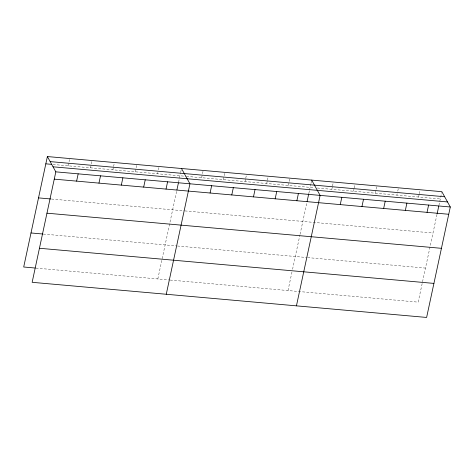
<?xml version="1.0" encoding="UTF-8"?>
<svg xmlns="http://www.w3.org/2000/svg" width="474" height="474" viewBox="0 0 474 474"><rect width="100%" height="100%" fill="white"/><g stroke="black" fill="none" stroke-linecap="round" stroke-linejoin="round"><path stroke-width="0.36" stroke-dasharray="2.37 1.78" d="M68.173 165.829L69.731 158.547M90.528 167.82L91.233 164.508M91.375 163.844L92.086 160.538M112.877 169.811L113.446 167.162M113.588 166.498L114.441 162.529M135.232 171.801L136.796 164.519M157.587 173.792L157.872 172.465M158.44 169.816L159.151 166.51M157.824 278.955L176.749 190.678M178.574 182.164L180.511 173.134M180.653 172.471L181.501 168.501M201.64 177.714L203.198 170.433M223.331 179.646L224.042 176.334M224.184 175.676L224.895 172.364M245.028 181.578L245.597 178.929M245.739 178.271L246.593 174.296M266.726 183.509L267.295 180.861M267.437 180.203L268.29 176.227M288.423 185.447L289.981 178.165M288.002 290.55L291.954 272.106M292.565 269.268L299.906 235.027M300.06 234.31L306.773 202.979M308.906 193.048L309.362 190.921M309.51 190.216L310.831 184.066M310.974 183.402L311.536 180.754M331.818 189.31L332.381 186.661M332.523 185.998L333.376 182.028M353.509 191.241L354.078 188.593M354.22 187.929L355.073 183.959M375.207 193.173L376.771 185.891M396.904 195.104L397.188 193.783M397.757 191.135L398.468 187.823M418.601 197.036L419.17 194.387M419.312 193.73L420.16 189.754M436.951 214.574L418.181 302.145L170.119 280.051M438.93 205.355L441.715 192.349M53.029 164.478L185.725 176.298M186.448 176.364L314.458 187.763M317.349 188.018L440.299 198.973M51.5 199.039L184.214 210.859M184.937 210.924L432.999 233.018M43.258 234.055L176.695 245.941M177.418 246L306.874 257.53M307.596 257.595L425.48 268.094M35.959 268.1L169.396 279.986"/><path stroke-width="0.71" d="M47.382 156.556L55.819 171.855L32.143 282.314L426.618 317.444L450.3 206.99L441.857 191.686L47.382 156.556L23.7 267.01L35.236 268.035M76.616 181.127L78.174 173.845M98.965 183.118L100.529 175.836M121.32 185.109L122.885 177.827M143.675 187.1L145.234 179.818M166.03 189.09L167.589 181.809M176.903 189.967L178.42 182.875M166.261 294.259L189.944 183.799L181.501 168.501M210.077 193.019L211.641 185.737M231.774 194.95L233.338 187.668M253.472 196.882L255.036 189.6M275.169 198.813L276.727 191.532M296.866 200.745L298.424 193.463M307.081 201.563L308.752 193.759M296.44 305.849L320.122 195.395L311.679 180.096M340.255 204.608L341.819 197.326M361.952 206.546L363.517 199.264M383.65 208.477L385.214 201.195M405.347 210.409L406.905 203.127M427.044 212.34L428.603 205.058M437.105 213.869L438.776 206.066M50.167 161.604L444.642 196.74M45.818 163.838L51.589 164.348M53.035 166.807L447.515 201.942M55.819 171.855L450.3 206.99M54.261 179.136L448.742 214.272M38.518 197.883L50.777 198.973M46.962 213.187L441.442 248.323M31 232.965L42.536 233.99M39.443 248.263L433.917 283.399"/></g></svg>
